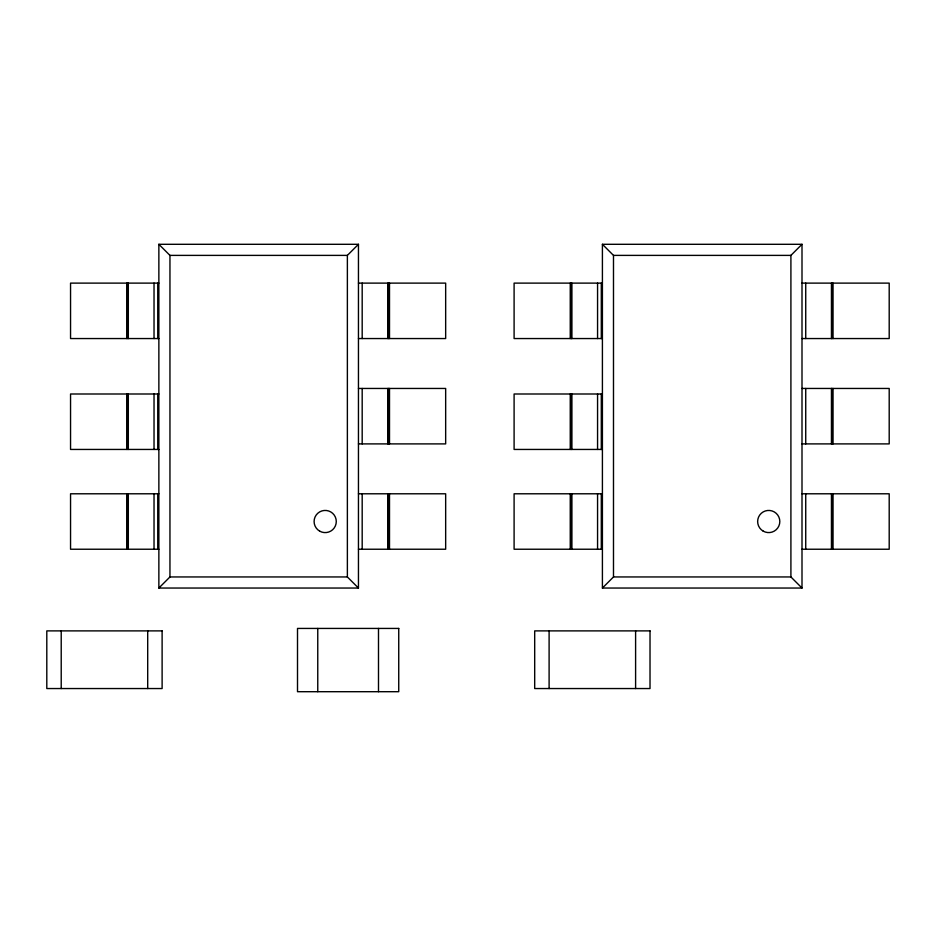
<?xml version="1.0" encoding="UTF-8"?>
<svg xmlns="http://www.w3.org/2000/svg" width="936" height="936" viewBox="0 0 936 936"><rect width="100%" height="100%" fill="white"/><g stroke="black" fill="none" stroke-linecap="round" stroke-linejoin="round"><path stroke-width="1.4" d="M358.453 588.042L347.373 576.95L347.373 255.388L358.453 244.296L158.863 244.296L158.863 588.042L358.453 588.042L358.453 244.296M158.863 588.042L169.954 576.95L169.954 255.388L158.863 244.296M802 588.042L790.908 576.95L790.908 255.388L802 244.296L602.41 244.296L602.41 588.042L802 588.042L802 244.296M602.41 588.042L613.49 576.95L613.49 255.388L602.41 244.296M169.954 255.388L347.373 255.388M613.49 255.388L790.908 255.388M158.863 283.117L70.551 283.117L70.551 338.551L158.863 338.551M358.453 283.117L445.665 283.117L445.665 338.551L358.453 338.551M602.41 283.117L514.098 283.117L514.098 338.551L602.41 338.551M802 283.117L889.2 283.117L889.2 338.551L802 338.551M358.453 388.452L445.665 388.452L445.665 443.898L358.453 443.898M802 388.452L889.2 388.452L889.2 443.898L802 443.898M158.863 393.998L70.551 393.998L70.551 449.444L158.863 449.444M602.41 393.998L514.098 393.998L514.098 449.444L602.41 449.444M158.863 493.787L70.551 493.787L70.551 549.233L158.863 549.233M358.453 493.787L445.665 493.787L445.665 549.233L358.453 549.233M602.41 493.787L514.098 493.787L514.098 549.233L602.41 549.233M802 493.787L889.2 493.787L889.2 549.233L802 549.233M169.954 576.95L347.373 576.95M613.49 576.95L790.908 576.95M833.04 283.117L833.04 338.551M833.04 388.452L833.04 443.898M833.04 493.787L833.04 549.233M831.94 283.117L831.94 338.551M831.94 388.452L831.94 443.898M831.94 493.787L831.94 549.233M831.449 283.117L831.449 338.551M831.449 388.452L831.449 443.898M831.449 493.787L831.449 549.233M805.732 283.117L805.732 338.551M805.732 388.452L805.732 443.898M805.732 493.787L805.732 549.233M635.602 630.887L635.602 688.545M601.298 283.117L601.298 338.551M601.298 393.998L601.298 449.444M601.298 493.787L601.298 549.233M597.566 283.117L597.566 338.551M597.566 393.998L597.566 449.444M597.566 493.787L597.566 549.233M571.849 283.117L571.849 338.551M571.849 393.998L571.849 449.444M571.849 493.787L571.849 549.233M571.358 283.117L571.358 338.551M571.358 393.998L571.358 449.444M571.358 493.787L571.358 549.233M570.246 283.117L570.246 338.551M570.246 393.998L570.246 449.444M570.246 493.787L570.246 549.233M549.104 630.887L549.104 688.545M389.505 283.117L389.505 338.551M389.505 388.452L389.505 443.898M389.505 493.787L389.505 549.233M388.393 283.117L388.393 338.551M388.393 388.452L388.393 443.898M388.393 493.787L388.393 549.233M387.902 283.117L387.902 338.551M387.902 388.452L387.902 443.898M387.902 493.787L387.902 549.233M378.495 628.43L378.495 691.704M362.185 283.117L362.185 338.551M362.185 388.452L362.185 443.898M362.185 493.787L362.185 549.233M317.76 628.43L317.76 691.704M157.751 283.117L157.751 338.551M157.751 393.998L157.751 449.444M157.751 493.787L157.751 549.233M154.03 283.117L154.03 338.551M154.03 393.998L154.03 449.444M154.03 493.787L154.03 549.233M147.701 630.887L147.701 688.545M128.314 283.117L128.314 338.551M128.314 393.998L128.314 449.444M128.314 493.787L128.314 549.233M127.822 283.117L127.822 338.551M127.822 393.998L127.822 449.444M127.822 493.787L127.822 549.233M126.711 283.117L126.711 338.551M126.711 393.998L126.711 449.444M126.711 493.787L126.711 549.233M61.214 630.887L61.214 688.545M398.736 628.43L297.508 628.43L297.508 691.704L398.736 691.704L398.736 628.43M162.115 630.887L46.8 630.887L46.8 688.545L162.115 688.545L162.115 630.887M650.017 630.887L534.69 630.887L534.69 688.545L650.017 688.545L650.017 630.887M319.644 531.121A11.092 11.092 0 0 0 336.281 521.516A11.092 11.092 0 0 0 319.644 511.91A11.092 11.092 0 0 0 319.644 531.121M763.191 531.121A11.092 11.092 0 0 0 779.817 521.516A11.092 11.092 0 0 0 763.191 511.91A11.092 11.092 0 0 0 763.191 531.121"/></g></svg>
